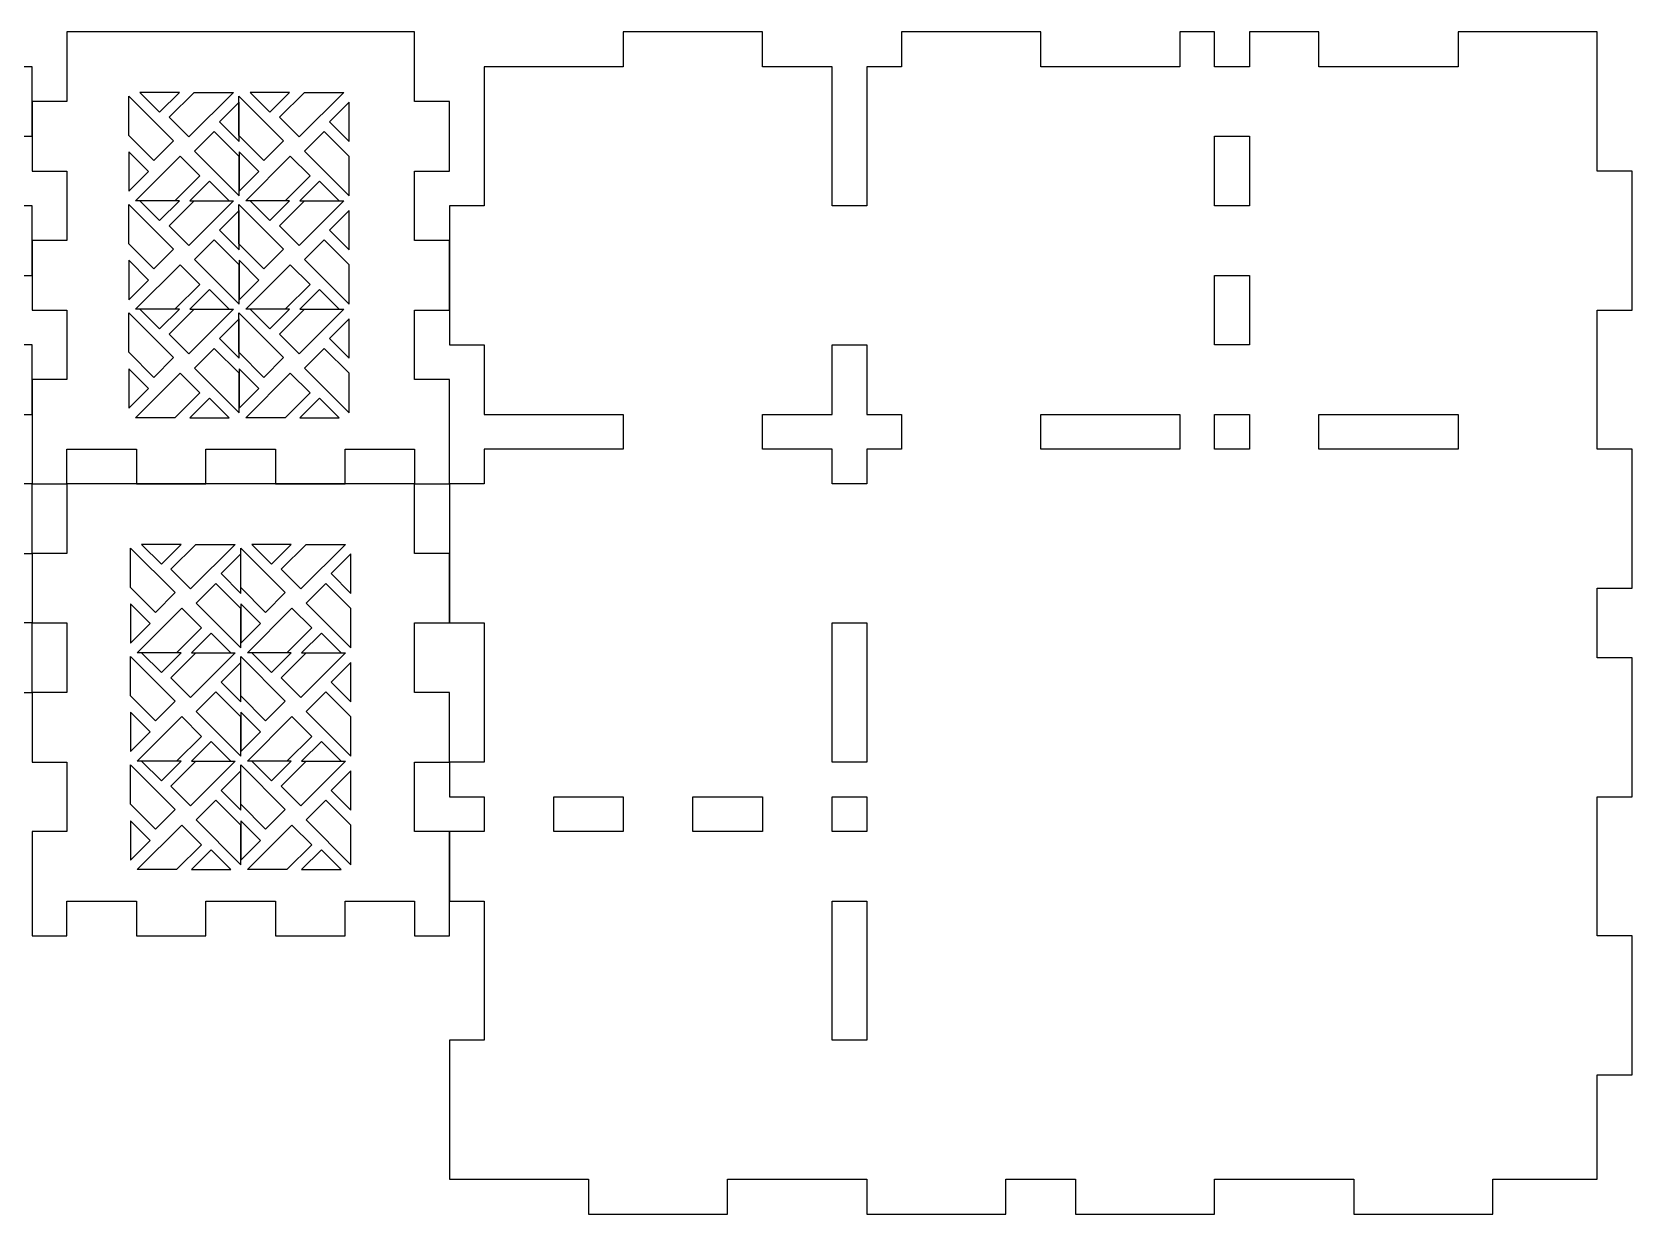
# Model space of a CAD drawing. Extents: x 0 to 1616, y 1148 to 1701.
# Drawn here: x 964 to 1616, y 1219 to 1701 of the extents above; entities that cross this region are included whole.
import ezdxf

# ---------------------------------------------------------------- set-up
doc = ezdxf.new("R2010")
doc.units = 0
doc.layers.add('A0134_Printing]', color=7, linetype='CONTINUOUS')

msp = doc.modelspace()

# ---------------------------------------------------------------- linework, layer by layer
at = {"layer": 'A0134_Printing]', "color": 1}
for points in [[(1119.810072, 1700.664957), (978.078076, 1700.664957), (978.078076, 1672.318958), (963.904076, 1672.318958), (963.904076, 1643.971959), (978.078076, 1643.971959), (978.078076, 1615.62596), (963.904076, 1615.62596), (963.904076, 1587.27896), (978.078076, 1587.27896), (978.078076, 1558.932961), (963.904076, 1558.932961), (963.904076, 1516.412962), (978.078076, 1516.412962), (978.078076, 1530.585962), (1006.424075, 1530.585962), (1006.424075, 1516.412962), (1034.771074, 1516.412962), (1034.771074, 1530.585962), (1063.117073, 1530.585962), (1063.117073, 1516.412962), (1091.464073, 1516.412962), (1091.464073, 1530.585962), (1119.810072, 1530.585962), (1119.810072, 1516.412962), (1133.983072, 1516.412962), (1133.983072, 1558.932961), (1119.810072, 1558.932961), (1119.810072, 1587.27896), (1133.983072, 1587.27896), (1133.983072, 1615.62596), (1119.810072, 1615.62596), (1119.810072, 1643.971959), (1133.983072, 1643.971959), (1133.983072, 1672.318958), (1119.810072, 1672.318958)], [(1601.69996, 1700.664957), (1545.006961, 1700.664957), (1545.006961, 1686.491958), (1488.313963, 1686.491958), (1488.313963, 1700.664957), (1459.967964, 1700.664957), (1459.967964, 1686.491958), (1445.793964, 1686.491958), (1445.793964, 1700.664957), (1431.620964, 1700.664957), (1431.620964, 1686.491958), (1374.927966, 1686.491958), (1374.927966, 1700.664957), (1318.234967, 1700.664957), (1318.234967, 1686.491958), (1304.061967, 1686.491958), (1304.061967, 1629.798959), (1289.888968, 1629.798959), (1289.888968, 1686.491958), (1261.541968, 1686.491958), (1261.541968, 1700.664957), (1204.84997, 1700.664957), (1204.84997, 1686.491958), (1148.156971, 1686.491958), (1148.156971, 1629.798959), (1133.982972, 1629.798959), (1133.982972, 1573.105961), (1148.156971, 1573.105961), (1148.156971, 1544.759961), (1204.84997, 1544.759961), (1204.84997, 1530.585962), (1148.156971, 1530.585962), (1148.156971, 1516.412962), (1133.982972, 1516.412962), (1133.982972, 1459.719964), (1148.156971, 1459.719964), (1148.156971, 1403.026965), (1133.982972, 1403.026965), (1133.982972, 1388.853965), (1148.156971, 1388.853965), (1148.156971, 1374.680966), (1133.982972, 1374.680966), (1133.982972, 1346.333966), (1148.156971, 1346.333966), (1148.156971, 1289.640968), (1133.982972, 1289.640968), (1133.982972, 1232.948969), (1190.67597, 1232.948969), (1190.67597, 1218.77497), (1247.368969, 1218.77497), (1247.368969, 1232.948969), (1304.061967, 1232.948969), (1304.061967, 1218.77497), (1360.754966, 1218.77497), (1360.754966, 1232.948969), (1389.101965, 1232.948969), (1389.101965, 1218.77497), (1445.793964, 1218.77497), (1445.793964, 1232.948969), (1502.486962, 1232.948969), (1502.486962, 1218.77497), (1559.179961, 1218.77497), (1559.179961, 1232.948969), (1601.69996, 1232.948969), (1601.69996, 1275.467968), (1615.87296, 1275.467968), (1615.87296, 1332.160967), (1601.69996, 1332.160967), (1601.69996, 1388.853965), (1615.87296, 1388.853965), (1615.87296, 1445.546964), (1601.69996, 1445.546964), (1601.69996, 1473.892963), (1615.87296, 1473.892963), (1615.87296, 1530.585962), (1601.69996, 1530.585962), (1601.69996, 1587.27896), (1615.87296, 1587.27896), (1615.87296, 1643.971959), (1601.69996, 1643.971959)], [(1030.019174, 1676.026858), (1046.057174, 1676.026858), (1027.855174, 1657.856859), (1019.836175, 1665.880858)], [(1074.888373, 1676.026858), (1090.926373, 1676.026858), (1072.724373, 1657.856859), (1064.705373, 1665.880858)], [(1003.381075, 1674.508458), (1021.541074, 1656.338459), (1013.522075, 1648.272459), (1003.381075, 1658.503459)], [(1048.250174, 1674.508458), (1066.410173, 1656.338459), (1058.391174, 1648.272459), (1048.250174, 1658.503459)], [(1048.258874, 1649.943159), (1038.117874, 1660.089158), (1030.098874, 1652.066159), (1048.258874, 1633.853159)], [(1093.128073, 1649.943159), (1082.987073, 1660.089158), (1074.968073, 1652.066159), (1093.128073, 1633.853159)], [(1445.793964, 1658.144959), (1459.966964, 1658.144959), (1459.966964, 1629.798959), (1445.793964, 1629.798959)], [(1032.341274, 1641.969759), (1022.158274, 1631.823759), (1006.120275, 1631.823759), (1024.280274, 1649.993759)], [(1077.210573, 1641.969759), (1067.027573, 1631.823759), (1050.989574, 1631.823759), (1069.148573, 1649.993759)], [(1003.381075, 1630.305259), (1021.541074, 1612.13526), (1013.522075, 1604.06926), (1003.381075, 1614.30026)], [(1030.019174, 1631.823559), (1046.057174, 1631.823559), (1027.855174, 1613.65356), (1019.836175, 1621.677559)], [(1048.250174, 1630.305259), (1066.410173, 1612.13526), (1058.391174, 1604.06926), (1048.250174, 1614.30026)], [(1074.888373, 1631.823559), (1090.926373, 1631.823559), (1072.724373, 1613.65356), (1064.705373, 1621.677559)], [(1048.258874, 1605.73996), (1038.117874, 1615.88596), (1030.098874, 1607.86296), (1048.258874, 1589.64996)], [(1093.128073, 1605.73996), (1082.987073, 1615.88596), (1074.968073, 1607.86296), (1093.128073, 1589.64996)], [(1032.341274, 1597.76656), (1022.158274, 1587.62056), (1006.120275, 1587.62056), (1024.280274, 1605.79056)], [(1077.210573, 1597.76656), (1067.027573, 1587.62056), (1050.989574, 1587.62056), (1069.148573, 1605.79056)], [(1445.793964, 1601.45296), (1459.966964, 1601.45296), (1459.966964, 1573.106961), (1445.793964, 1573.106961)], [(1003.381075, 1586.10206), (1021.541074, 1567.932061), (1013.522075, 1559.866061), (1003.381075, 1570.097061)], [(1030.019174, 1587.62016), (1046.057174, 1587.62016), (1027.855174, 1569.450161), (1019.836175, 1577.474161)], [(1048.250174, 1586.10206), (1066.410173, 1567.932061), (1058.391174, 1559.866061), (1048.250174, 1570.097061)], [(1074.888373, 1587.62016), (1090.926373, 1587.62016), (1072.724373, 1569.450161), (1064.705373, 1577.474161)], [(1048.258874, 1561.536661), (1038.117874, 1571.682661), (1030.098874, 1563.659661), (1048.258874, 1545.446661)], [(1093.128073, 1561.536661), (1082.987073, 1571.682661), (1074.968073, 1563.659661), (1093.128073, 1545.446661)], [(1318.234967, 1530.585962), (1304.061967, 1530.585962), (1304.061967, 1516.412962), (1289.888968, 1516.412962), (1289.888968, 1530.585962), (1261.541968, 1530.585962), (1261.541968, 1544.759961), (1289.888968, 1544.759961), (1289.888968, 1573.105961), (1304.061967, 1573.105961), (1304.061967, 1544.759961), (1318.234967, 1544.759961)], [(1032.341274, 1553.563361), (1022.158274, 1543.417361), (1006.120275, 1543.417361), (1024.280274, 1561.587361)], [(1077.210573, 1553.563361), (1067.027573, 1543.417361), (1050.989574, 1543.417361), (1069.148573, 1561.587361)], [(1431.620964, 1530.585962), (1374.927966, 1530.585962), (1374.927966, 1544.758961), (1431.620964, 1544.758961)], [(1459.967964, 1530.585962), (1445.794964, 1530.585962), (1445.794964, 1544.758961), (1459.967964, 1544.758961)], [(1545.006961, 1530.585962), (1488.313963, 1530.585962), (1488.313963, 1544.758961), (1545.006961, 1544.758961)], [(1119.810072, 1516.412962), (978.078076, 1516.412962), (978.078076, 1488.066963), (963.904076, 1488.066963), (963.904076, 1459.719964), (978.078076, 1459.719964), (978.078076, 1431.373964), (963.904076, 1431.373964), (963.904076, 1403.026965), (978.078076, 1403.026965), (978.078076, 1374.680966), (963.904076, 1374.680966), (963.904076, 1332.160967), (978.078076, 1332.160967), (978.078076, 1346.333966), (1006.424075, 1346.333966), (1006.424075, 1332.160967), (1034.771074, 1332.160967), (1034.771074, 1346.333966), (1063.117073, 1346.333966), (1063.117073, 1332.160967), (1091.464073, 1332.160967), (1091.464073, 1346.333966), (1119.810072, 1346.333966), (1119.810072, 1332.160967), (1133.983072, 1332.160967), (1133.983072, 1374.680966), (1119.810072, 1374.680966), (1119.810072, 1403.026965), (1133.983072, 1403.026965), (1133.983072, 1431.373964), (1119.810072, 1431.373964), (1119.810072, 1459.719964), (1133.983072, 1459.719964), (1133.983072, 1488.066963), (1119.810072, 1488.066963)], [(1004.070475, 1490.256463), (1022.230474, 1472.086463), (1014.211475, 1464.020463), (1004.070475, 1474.251463)], [(1030.708574, 1491.774763), (1046.746574, 1491.774763), (1028.544574, 1473.604763), (1020.525574, 1481.628763)], [(1048.939674, 1490.256463), (1067.099673, 1472.086463), (1059.080674, 1464.020463), (1048.939674, 1474.251463)], [(1075.577773, 1491.774763), (1091.615773, 1491.774763), (1073.413773, 1473.604763), (1065.394773, 1481.628763)], [(1048.948174, 1465.691163), (1038.807174, 1475.837163), (1030.788174, 1467.814163), (1048.948174, 1449.601164)], [(1093.817473, 1465.691163), (1083.676473, 1475.837163), (1075.657473, 1467.814163), (1093.817473, 1449.601164)], [(1033.030774, 1457.717864), (1022.847774, 1447.571864), (1006.809775, 1447.571864), (1024.968774, 1465.741863)], [(1077.899873, 1457.717864), (1067.716873, 1447.571864), (1051.678874, 1447.571864), (1069.837873, 1465.741863)], [(1304.061967, 1403.026965), (1289.888968, 1403.026965), (1289.888968, 1459.719964), (1304.061967, 1459.719964)], [(1030.708574, 1447.571464), (1046.746574, 1447.571464), (1028.544574, 1429.401464), (1020.525574, 1437.425464)], [(1075.577773, 1447.571464), (1091.615773, 1447.571464), (1073.413773, 1429.401464), (1065.394773, 1437.425464)], [(1004.070475, 1446.053164), (1022.230474, 1427.883164), (1014.211475, 1419.817165), (1004.070475, 1430.048164)], [(1048.939674, 1446.053164), (1067.099673, 1427.883164), (1059.080674, 1419.817165), (1048.939674, 1430.048164)], [(1048.948174, 1421.487864), (1038.807174, 1431.633864), (1030.788174, 1423.610864), (1048.948174, 1405.397865)], [(1093.817473, 1421.487864), (1083.676473, 1431.633864), (1075.657473, 1423.610864), (1093.817473, 1405.397865)], [(1033.030774, 1413.514565), (1022.847774, 1403.368565), (1006.809775, 1403.368565), (1024.968774, 1421.538564)], [(1077.899873, 1413.514565), (1067.716873, 1403.368565), (1051.678874, 1403.368565), (1069.837873, 1421.538564)], [(1004.070475, 1401.849965), (1022.230474, 1383.679965), (1014.211475, 1375.613966), (1004.070475, 1385.844965)], [(1030.708574, 1403.368265), (1046.746574, 1403.368265), (1028.544574, 1385.198265), (1020.525574, 1393.222265)], [(1048.939674, 1401.849965), (1067.099673, 1383.679965), (1059.080674, 1375.613966), (1048.939674, 1385.844965)], [(1075.577773, 1403.368265), (1091.615773, 1403.368265), (1073.413773, 1385.198265), (1065.394773, 1393.222265)], [(1204.84997, 1374.680966), (1176.503971, 1374.680966), (1176.503971, 1388.853965), (1204.84997, 1388.853965)], [(1261.541968, 1374.680966), (1233.195969, 1374.680966), (1233.195969, 1388.853965), (1261.541968, 1388.853965)], [(1304.061967, 1374.680966), (1289.888968, 1374.680966), (1289.888968, 1388.853965), (1304.061967, 1388.853965)], [(1048.948174, 1377.284666), (1038.807174, 1387.430665), (1030.788174, 1379.407666), (1048.948174, 1361.194666)], [(1093.817473, 1377.284666), (1083.676473, 1387.430665), (1075.657473, 1379.407666), (1093.817473, 1361.194666)], [(1033.030774, 1369.311266), (1022.847774, 1359.165266), (1006.809775, 1359.165266), (1024.968774, 1377.335266)], [(1077.899873, 1369.311266), (1067.716873, 1359.165266), (1051.678874, 1359.165266), (1069.837873, 1377.335266)], [(1304.061967, 1289.640968), (1289.888968, 1289.640968), (1289.888968, 1346.333966), (1304.061967, 1346.333966)]]:
    msp.add_lwpolyline(points, close=True, dxfattribs=at)
for points in [[(949.730976, 1658.144959), (963.904976, 1658.144959), (963.904976, 1686.491958), (949.730976, 1686.491958)], [(949.730976, 1601.45196), (963.904976, 1601.45196), (963.904976, 1629.798959), (949.730976, 1629.798959)], [(949.730976, 1544.759961), (963.904976, 1544.759961), (963.904976, 1573.105961), (949.730976, 1573.105961)], [(949.730976, 1488.066963), (963.904976, 1488.066963), (963.904976, 1516.412962), (949.730976, 1516.412962)], [(949.730976, 1431.373964), (963.904976, 1431.373964), (963.904976, 1459.719964), (949.730976, 1459.719964)]]:
    msp.add_lwpolyline(points, dxfattribs=at)
at = {"layer": 'A0134_Printing]', "color": 4}
for points in [[(1015.920575, 1668.003158), (1023.939574, 1676.027158), (1007.901575, 1676.027158)], [(1060.789773, 1668.003158), (1068.808773, 1676.027158), (1052.770774, 1676.027158)], [(1048.258874, 1656.062559), (1048.258874, 1672.109558), (1040.239874, 1664.086558)], [(1093.128073, 1656.062559), (1093.128073, 1672.109558), (1085.109073, 1664.086558)], [(1011.409075, 1643.751059), (1003.390075, 1651.775059), (1003.390075, 1635.727059)], [(1056.278174, 1643.751059), (1048.259174, 1651.775059), (1048.259174, 1635.727059)], [(1028.224974, 1631.823559), (1044.262974, 1631.823559), (1036.243974, 1639.847559)], [(1073.094173, 1631.823559), (1089.132173, 1631.823559), (1081.113173, 1639.847559)], [(1015.920575, 1623.799859), (1023.939574, 1631.823859), (1007.901575, 1631.823859)], [(1060.789773, 1623.799859), (1068.808773, 1631.823859), (1052.770774, 1631.823859)], [(1048.258874, 1611.85936), (1048.258874, 1627.906359), (1040.239874, 1619.88336)], [(1093.128073, 1611.85936), (1093.128073, 1627.906359), (1085.109073, 1619.88336)], [(1011.409075, 1599.54786), (1003.390075, 1607.57186), (1003.390075, 1591.52386)], [(1056.278174, 1599.54786), (1048.259174, 1607.57186), (1048.259174, 1591.52386)], [(1028.224974, 1587.62016), (1044.262974, 1587.62016), (1036.243974, 1595.64416)], [(1073.094173, 1587.62016), (1089.132173, 1587.62016), (1081.113173, 1595.64416)], [(1015.920575, 1579.596661), (1023.939574, 1587.62066), (1007.901575, 1587.62066)], [(1060.789773, 1579.596661), (1068.808773, 1587.62066), (1052.770774, 1587.62066)], [(1048.258874, 1567.656061), (1048.258874, 1583.70306), (1040.239874, 1575.680061)], [(1093.128073, 1567.656061), (1093.128073, 1583.70306), (1085.109073, 1575.680061)], [(1011.409075, 1555.344561), (1003.390075, 1563.368561), (1003.390075, 1547.320561)], [(1056.278174, 1555.344561), (1048.259174, 1563.368561), (1048.259174, 1547.320561)], [(1028.224974, 1543.416961), (1044.262974, 1543.416961), (1036.243974, 1551.440961)], [(1073.094173, 1543.416961), (1089.132173, 1543.416961), (1081.113173, 1551.440961)], [(1016.609975, 1483.751063), (1024.628974, 1491.775063), (1008.590975, 1491.775063)], [(1048.948174, 1471.810463), (1048.948174, 1487.857463), (1040.929174, 1479.834463)], [(1061.479073, 1483.751063), (1069.498073, 1491.775063), (1053.460074, 1491.775063)], [(1093.817473, 1471.810463), (1093.817473, 1487.857463), (1085.798473, 1479.834463)], [(1012.098375, 1459.498964), (1004.079375, 1467.522963), (1004.079375, 1451.474964)], [(1056.967674, 1459.498964), (1048.948674, 1467.522963), (1048.948674, 1451.474964)], [(1028.914374, 1447.571464), (1044.952374, 1447.571464), (1036.933374, 1455.595464)], [(1073.783573, 1447.571464), (1089.821573, 1447.571464), (1081.802573, 1455.595464)], [(1016.609975, 1439.547864), (1024.628974, 1447.571864), (1008.590975, 1447.571864)], [(1061.479073, 1439.547864), (1069.498073, 1447.571864), (1053.460074, 1447.571864)], [(1048.948174, 1427.607264), (1048.948174, 1443.654264), (1040.929174, 1435.631264)], [(1093.817473, 1427.607264), (1093.817473, 1443.654264), (1085.798473, 1435.631264)], [(1012.098375, 1415.295765), (1004.079375, 1423.319764), (1004.079375, 1407.271765)], [(1056.967674, 1415.295765), (1048.948674, 1423.319764), (1048.948674, 1407.271765)], [(1028.914374, 1403.368265), (1044.952374, 1403.368265), (1036.933374, 1411.392265)], [(1073.783573, 1403.368265), (1089.821573, 1403.368265), (1081.802573, 1411.392265)], [(1016.609975, 1395.344565), (1024.628974, 1403.368565), (1008.590975, 1403.368565)], [(1061.479073, 1395.344565), (1069.498073, 1403.368565), (1053.460074, 1403.368565)], [(1048.948174, 1383.404065), (1048.948174, 1399.451065), (1040.929174, 1391.428065)], [(1093.817473, 1383.404065), (1093.817473, 1399.451065), (1085.798473, 1391.428065)], [(1012.098375, 1371.092466), (1004.079375, 1379.116466), (1004.079375, 1363.068466)], [(1056.967674, 1371.092466), (1048.948674, 1379.116466), (1048.948674, 1363.068466)], [(1028.914374, 1359.164966), (1044.952374, 1359.164966), (1036.933374, 1367.188966)], [(1073.783573, 1359.164966), (1089.821573, 1359.164966), (1081.802573, 1367.188966)]]:
    msp.add_lwpolyline(points, close=True, dxfattribs=at)

doc.saveas('drawing.dxf')
